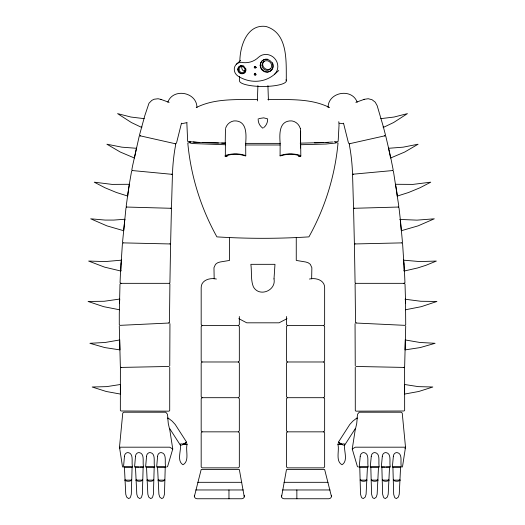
<?xml version="1.0" encoding="UTF-8"?>
<svg xmlns="http://www.w3.org/2000/svg" width="525" height="525" viewBox="0 0 525 525"><rect width="100%" height="100%" fill="white"/><g stroke="black" fill="none" stroke-linecap="round" stroke-linejoin="round"><path stroke-width="0.79" d="M119.28 326.045L120.356 366.726L121.032 367.421L169.102 366.463M169.746 367.277L169.706 410.517L169.063 411.16L120.993 410.996L120.35 410.353L120.389 368.045L121.032 367.421M169.752 365.82L169.949 323.748M300.635 131.119L300.595 143.22M300.464 128.52L300.818 156.037L300.497 156.516L298.922 156.443L298.889 155.59C293.534 153.759 287.234 153.759 281.879 155.59L280.074 155.859L280.14 143.443C279.595 135.483 278.591 122.062 289.557 120.934C294.361 120.218 299.053 123.88 300.293 128.435M300.582 144.828L300.562 148.004M298.922 156.443L298.928 156.05M300.497 156.516L300.503 156.03M132.103 466.856L131.316 494.228L130.522 497.011L129.97 497.884L128.566 498.586L126.584 497.011L125.757 494.228L124.399 466.856M143.148 466.856L142.367 494.228L141.566 497.011L141.015 497.884L139.617 498.586L137.635 497.011L136.802 494.228L135.45 466.856M154.199 466.856L153.412 494.228L152.618 497.011L152.06 497.884L150.662 498.586L148.68 497.011L147.847 494.228L146.495 466.856M165.244 466.856L164.463 494.228L163.662 497.011L163.111 497.884L161.713 498.586L159.731 497.011L158.898 494.228L157.539 466.856M404.512 392.661L404.512 385.842M119.497 302.997L119.766 299.053L104.18 301.271L88.056 301.455L103.674 306.666L119.588 309.783M120.487 385.842L120.487 392.661M186.861 123.073L187.668 141.409L197.748 142.459L225.396 143.148L225.323 156.516L226.898 156.443L226.898 156.05M181.138 443.901L187.156 444.15C185.246 450.01 189.899 461.167 182.963 464.763C176.302 460.688 181.748 449.886 180.259 443.907L180.331 443.901M257.368 100.925L257.906 85.634M359.756 466.856L360.537 494.228L361.338 497.011L361.889 497.884L363.287 498.586L365.269 497.011L366.102 494.228L367.461 466.856M370.801 466.856L371.588 494.228L372.383 497.011L372.94 497.884L374.338 498.586L376.32 497.011L377.153 494.228L378.505 466.856M381.852 466.856L382.633 494.228L383.434 497.011L383.985 497.884L385.383 498.586L387.365 497.011L388.198 494.228L389.55 466.856M392.897 466.856L393.684 494.228L394.478 497.011L395.03 497.884L396.434 498.586L398.416 497.011L399.243 494.228L400.601 466.856M123.769 229.957L124.694 220.382M311.647 278.86L311.863 267.717L310.314 264.324L308.293 262.835L305.852 262.021L296.257 260.426L296.257 237.786M388.375 148.306L403.18 147.164L418.123 144.204L404.69 152.047L390.561 158.025L388.841 149.546M121.026 264.029L120.829 271.031L104.521 267.12L88.62 261.063L105.282 261.575L121.505 260.157M121.032 263.911L121.459 259.967M239.853 61.359C239.905 46.423 246.907 23.815 265.972 26.467C288.56 33.154 286.027 62.167 286.322 80.804M127.857 194.329L127.759 196.055L116.419 192.491L105.026 187.779L94.237 182.175L112.022 184.393L129.55 184.282M241.769 66.183C241.369 68.191 242.399 71.59 245.011 70.947M127.883 194.152L128.218 191.5M395.45 184.282L412.978 184.393L430.762 182.175L419.974 187.779L408.581 192.491L397.241 196.088L397.143 194.329M331.465 496.519L324.64 469.494L286.493 469.494L281.558 496.906M225.448 129.104L225.232 143.22M328.086 107.592C327.895 92.131 351.875 87.583 357.177 102.198M120.96 270.421L120.829 271.031M400.017 219.443L416.988 220.139L434.319 218.8L418.044 225.875L401.205 230.751M128.408 190.148L129.458 184.485M402.452 467.04L405.51 447.188L402.235 413.07L401.1 412.21L359.251 412.21L357.663 414.081L356.921 418.845M358.267 467.04L357.381 466.502L352.242 448.993L355.445 428.367M141.835 126.866L141.763 127.483L131.388 122.535L117.561 113.617L130.922 117.036L144.231 118.65M244.263 496.906L239.334 469.494L201.18 469.494L194.362 496.519M403.495 260.157L419.718 261.575L436.38 261.063L425.9 265.315L417.723 267.934L404.171 271.031L404.04 270.421M355.688 428.019L356.698 423.649L357.243 417.9L357.085 418.504M404.171 271.031L403.974 264.029M124.76 219.982L124.95 219.24L113.728 220.073L105.138 220.073L90.681 218.8L106.956 225.875L123.795 230.751M176.426 143.404L181.486 123.158M405.188 299.243L420.82 301.271L436.944 301.455L421.326 306.666L405.412 309.783M366.739 479.83L366.831 480.401C365.013 481.589 361.823 481.674 360.235 480.119L360.301 479.83M377.79 479.83L377.882 480.401C376.058 481.589 372.875 481.674 371.28 480.119L371.346 479.83M388.835 479.83L388.927 480.401C387.109 481.589 383.919 481.674 382.325 480.119L382.397 479.83M399.886 479.83L399.978 480.401C398.153 481.589 394.964 481.674 393.376 480.119L393.442 479.83M136.159 149.546L134.439 158.025L120.31 152.047L106.877 144.204L121.82 147.164L136.625 148.306M405.261 339.951L419.902 342.477L435.113 343.298L420.171 347.583L405.044 349.893L405.307 339.773M136.362 148.811L136.612 148.135M119.693 339.773L119.956 349.893L104.829 347.583L89.887 343.298L105.098 342.477L119.739 339.951M169.555 428.367L172.758 448.993L167.619 466.502L166.733 467.04M225.533 128.435C226.774 123.88 231.459 120.218 236.263 120.934C247.229 122.062 246.232 135.483 245.68 143.443L245.752 155.859L243.948 155.59C238.586 153.759 232.286 153.759 226.931 155.59L226.898 156.443M167.823 102.198C173.125 87.583 197.105 92.131 196.914 107.592M404.926 448.37L405.51 447.188L355.327 447.188L352.242 448.993M131.558 479.83L131.624 480.119C130.036 481.674 126.847 481.589 125.022 480.401L125.114 479.83M142.603 479.83L142.675 480.119C141.081 481.674 137.891 481.589 136.073 480.401L136.165 479.83M153.654 479.83L153.72 480.119C152.125 481.674 148.942 481.589 147.118 480.401L147.21 479.83M164.699 479.83L164.765 480.119C163.177 481.674 159.987 481.589 158.169 480.401L158.261 479.83M392.654 170.553L393.159 169.746L390.377 155.853L385.783 136.185L385.022 135.778L349.808 143.666L349.309 144.539L350.234 149.848A196.232 195.937 71.6 0 1 352.255 168.125L352.511 173.519L353.187 174.188L392.654 170.553L393.409 171.111L398.836 206.338L398.278 207.047L353.692 208.3M344.669 443.901L344.741 443.907C343.252 449.886 348.698 460.688 342.038 464.763C335.101 461.167 339.754 450.01 337.844 444.15L341.112 444.091L338.395 442.175L349.755 424.522L352.761 421.214L356.278 418.464M344.63 445.2L355.228 428.715M168.722 418.464L172.239 421.214L175.245 424.522L186.605 442.175L183.888 444.091L187.156 444.15M280.074 155.859L280.311 155.505C286.65 153.339 294.118 153.339 300.464 155.505L300.818 156.037M354.539 243.961L401.881 242.878L402.458 242.156L400.424 220.336L399.007 207.775L398.278 207.047M264.344 61.038C259.593 65.021 265.958 72.148 270.749 68.532M168.82 322.855L169.47 322.088L169.903 284.084L169.267 283.336L120.665 283.336L119.989 284.058L119.287 313.891L119.28 324.752L119.923 325.356L169.312 323.013M355.898 366.463L403.968 367.421L404.644 366.726L405.72 326.045M171.308 208.3L126.722 207.047L125.993 207.775L122.542 242.156L123.119 242.878L170.461 243.961M202.145 325.559L201.18 326.53L201.18 361.016L202.145 361.981L238.37 361.981L239.334 361.016L239.334 326.53L238.37 325.559L202.145 325.559L201.18 324.594L201.18 287.739C201.029 280.055 210.184 277.463 216.392 279.044M238.37 325.559L239.334 324.594L239.334 316.49M202.145 361.981L201.18 362.952L201.18 396.729L202.145 397.694L238.37 397.694L239.334 396.729L239.334 362.952L238.37 361.981M202.145 397.694L201.18 398.659L201.18 430.867L202.145 431.839L238.37 431.839L239.334 432.803L239.334 466.896L238.37 467.86L202.145 467.86L201.18 466.896L201.18 432.803L202.145 431.839M287.457 325.559L286.493 326.53L286.493 361.016L287.457 361.981L323.676 361.981L324.64 361.016L324.64 326.53L323.676 325.559L287.457 325.559L286.493 324.594L286.493 316.49M323.676 325.559L324.64 324.594L324.64 287.739C324.791 280.055 315.637 277.463 309.435 279.044M287.457 361.981L286.493 362.952L286.493 396.729L287.457 397.694L323.676 397.694L324.64 396.729L324.64 362.952L323.676 361.981M238.37 431.839L239.334 430.867L239.334 398.659L238.37 397.694M287.457 397.694L286.493 398.659L286.493 430.867L287.457 431.839L323.676 431.839L324.64 430.867L324.64 398.659L323.676 397.694M287.457 431.839L286.493 432.803L286.493 466.896L287.457 467.86L323.676 467.86L324.64 466.896L324.64 432.803L323.676 431.839M123.119 242.878L122.417 243.567L120.428 273.735L120.054 282.588L121.157 283.493M236.348 64.26L240.601 60.421M274.529 74.314A11.681 10.946 47.9 0 0 274.529 58.288A11.681 10.946 47.9 0 0 258.569 57.251A21.197 19.865 47.9 0 1 243.541 62.659A7.737 7.252 47.9 0 0 234.767 66.616A7.737 7.252 47.9 0 0 238.094 76.158A32.182 30.161 47.9 0 0 274.529 74.314L278.775 70.481M263.648 127.693C266.287 125.613 267.822 122.24 267.652 118.886L263.727 117.843L258.923 118.565M360.235 480.119L366.903 480.119M371.28 480.119L377.947 480.119M382.325 480.119L388.992 480.119M393.376 480.119L400.043 480.119M172.305 174.352L132.346 170.553L131.591 171.111L128.927 186.467L126.164 206.338L126.722 207.047M181.525 445.298L186.605 442.175M287.004 318.655L279.09 322.816L246.73 322.816L238.823 318.655M196.238 107.579C214.988 98.077 236.893 99.881 257.224 99.356M187.123 122.588L181.683 123.723M355.858 102.382L364.298 99.31L368.235 98.726L372.087 99.743L375.231 102.185L377.167 105.669L383.007 125.593L385.468 134.945L384.53 135.942M363.812 99.474L364.298 99.31M349.315 143.83L349.808 143.666M352.695 174.352L353.187 174.188L352.57 174.989L353.522 207.48L354.185 208.143L353.561 208.95L354.375 243.167L355.031 243.797L354.401 244.453L355.077 282.64L355.733 283.336L404.335 283.336L405.011 284.058L405.523 300.503L405.72 324.752L405.077 325.356L355.688 323.013M355.241 283.493L355.733 283.336L355.097 284.084L355.53 322.088L356.18 322.855M403.843 283.493L404.946 282.588L404.572 273.735L402.583 243.567L401.881 242.878M124.957 480.119L131.624 480.119M136.008 480.119L142.675 480.119M147.053 480.119L153.72 480.119M158.097 480.119L164.765 480.119M190.358 142.472L187.799 143.01C190.798 175.882 200.845 208.044 216.904 236.873C247.452 238.796 278.375 238.796 308.923 236.873C324.975 208.044 335.022 175.882 338.028 143.01L335.468 142.472M334.031 141.803L335.272 141.54M335.587 141.947L338.152 141.409L339.032 125.153L338.776 121.695M335.77 143.01L326.012 144.027L300.93 144.736M120.619 384.458L106.667 386.636L92.157 387.004L106.273 391.492L120.606 394.104M404.394 394.104L418.727 391.492L432.843 387.004L418.333 386.636L404.381 384.458M337.844 444.15L343.862 443.901M367.047 466.974L360.38 466.974M378.098 466.974L371.424 466.974M389.143 466.974L385.914 467.092M400.194 466.974L393.52 466.974M131.48 466.974L124.806 466.974M142.524 466.974L140.09 467.086M153.576 466.974L146.902 466.974M164.62 466.974L157.953 466.974M380.769 118.65L394.078 117.036L407.439 113.617L393.612 122.535L383.237 127.483L383.165 126.866M326.117 142.426L332.601 141.986M314.521 142.846L323.026 142.537M328.072 142.459L300.202 143.154M280.225 143.377L245.595 143.377M280.127 144.985L245.693 144.985M197.807 482.317L241.782 482.317M284.038 482.317L328.02 482.317M195.792 489.963L243.246 489.963M282.581 489.963L330.035 489.963M267.783 99.35C288.376 99.907 310.577 97.965 329.582 107.579M139.086 467.092L135.857 466.974M218.466 142.997L202.801 142.537M221.648 143.069L225.625 143.154M225.684 144.756L192.531 143.542L190.05 143.01L189.925 141.409M384.91 467.086L382.476 466.974M193.226 141.986L199.703 142.426M343.317 123.723L339.353 123.204M175.685 143.83L139.978 135.778L139.217 136.185L132.536 166.025L131.841 169.746L132.346 170.553M161.188 99.474L158.097 98.746L154.147 99.232L151.758 100.413L148.969 103.261L144.821 115.605L139.532 134.945L140.47 135.942M338.395 442.175L343.475 445.298M169.759 283.493L169.267 283.336L169.923 282.64L170.599 244.453L169.969 243.797L170.625 243.167L171.439 208.95L170.815 208.143L171.478 207.48L172.43 174.989L171.813 174.188L172.489 173.519L172.745 168.125A196.232 195.937 -71.6 0 1 174.766 149.848L175.691 144.539L175.192 143.666M160.702 99.31L169.142 102.382M172.758 448.993L169.673 447.188L119.49 447.188L122.765 413.07L123.9 412.21L165.749 412.21L167.337 414.081L168.079 418.845M403.968 367.421L404.611 368.045L404.65 410.353L404.007 410.996L355.937 411.16L355.294 410.517L355.254 367.277M169.772 428.715L180.37 445.2M245.752 155.859L245.516 155.505C239.17 153.339 231.702 153.339 225.363 155.505L225.008 156.037L225.323 156.516M388.388 148.135L388.638 148.811M120.074 448.37L119.49 447.188L122.548 467.04M400.05 219.24L400.24 219.982M403.541 259.967L403.968 263.911M405.234 299.053L405.352 299.749M343.514 123.158L348.574 143.404M395.542 184.485L396.592 190.148M167.915 418.504L167.757 417.9L168.302 423.649L169.312 428.019M400.306 220.382L401.231 229.957M396.782 191.5L397.117 194.152M405.352 299.788L405.503 302.997M214.174 278.86L213.964 267.717L215.506 264.324L217.527 262.835L219.975 262.021L229.569 260.426L229.569 237.786M267.914 85.634L268.426 100.124M355.051 323.748L355.248 365.82M296.855 489.963L296.855 498.75M239.498 76.322L239.498 80.804A23.415 5.663 0 0 0 264.954 86.448A23.415 5.663 0 0 0 285.967 79.82M228.966 489.963L228.966 498.75M262.913 128.231A10.625 10.625 0 0 1 258.169 118.886M281.571 495.259A2.658 2.658 0 0 0 284.091 498.75L328.735 498.75A2.783 2.783 0 0 0 331.426 495.259M244.256 495.259A2.658 2.658 0 0 1 241.736 498.75L197.092 498.75A2.783 2.783 0 0 1 194.394 495.259M255.183 73.205A0.886 0.801 63.2 0 0 254.96 74.018L255.045 74.235A0.893 0.801 60.4 0 0 255.97 74.727M256.423 67.305A0.893 0.814 69.3 0 1 255.071 66.327M273.026 64.26A6.628 6.208 47.9 0 1 267.586 71.958A6.628 6.208 47.9 0 1 260.439 64.916A6.628 6.208 47.9 0 1 267.953 59.259M272.383 62.665A6.628 6.208 47.9 0 1 272.856 63.715M245.838 68.782A4.102 3.839 47.9 0 1 242.701 73.526A4.102 3.839 47.9 0 1 238.068 69.654A4.102 3.839 47.9 0 1 242.012 65.586M243.036 65.789A4.102 3.839 47.9 0 1 243.994 66.248M274.011 278.86C276.38 290.64 259.186 297.544 253.372 286.801C250.556 279.733 251.934 271.786 250.858 264.324L274.975 264.324L274.011 278.86M124.458 456.369L123.506 467.04L132.654 467.04C130.987 463.07 134.413 453.528 128.041 452.563C126.026 452.511 124.418 454.427 124.458 456.369M135.509 456.369L134.558 467.04L143.699 467.04C142.032 463.07 145.458 453.528 139.086 452.563C137.077 452.511 135.463 454.427 135.509 456.369M146.554 456.369L145.602 467.04L154.75 467.04C153.077 463.07 156.502 453.528 150.13 452.563C148.122 452.511 146.514 454.427 146.554 456.369M157.598 456.369L156.653 467.04L165.795 467.04C164.128 463.07 167.554 453.528 161.182 452.563C159.173 452.511 157.559 454.427 157.598 456.369M360.216 456.369L359.205 467.04L368.347 467.04C366.699 463.076 370.191 453.534 363.818 452.563C361.81 452.511 360.189 454.427 360.216 456.369M371.267 456.369L370.25 467.04L379.398 467.04C377.751 463.076 381.235 453.534 374.87 452.563C372.855 452.511 371.234 454.427 371.267 456.369M382.312 456.369L381.301 467.04L390.442 467.04C388.795 463.076 392.287 453.534 385.914 452.563C383.9 452.511 382.285 454.427 382.312 456.369M393.363 456.369L392.346 467.04L401.494 467.04C399.847 463.076 403.331 453.534 396.959 452.563C394.951 452.511 393.33 454.427 393.363 456.369M260.144 65.369A6.628 6.208 47.9 0 0 269.752 71.564A6.628 6.208 47.9 0 0 269.752 60.421A6.628 6.208 47.9 0 0 260.144 65.369M237.766 69.569A4.102 3.839 47.9 0 0 243.705 73.402A4.102 3.839 47.9 0 0 243.705 66.511A4.102 3.839 47.9 0 0 237.766 69.569M254.257 67.252A0.886 0.827 47.9 0 0 255.537 68.079A0.886 0.827 47.9 0 0 255.537 66.59A0.886 0.827 47.9 0 0 254.257 67.252M254.257 74.399A0.886 0.827 47.9 0 0 255.537 75.226A0.886 0.827 47.9 0 0 255.537 73.743A0.886 0.827 47.9 0 0 254.257 74.399M262.008 65.212A5.001 4.686 47.9 0 0 269.259 69.884A5.001 4.686 47.9 0 0 269.259 61.478A5.001 4.686 47.9 0 0 262.008 65.212M238.993 69.372A3.124 2.927 47.9 0 0 243.521 72.286A3.124 2.927 47.9 0 0 243.521 67.036A3.124 2.927 47.9 0 0 238.993 69.372"/></g></svg>
